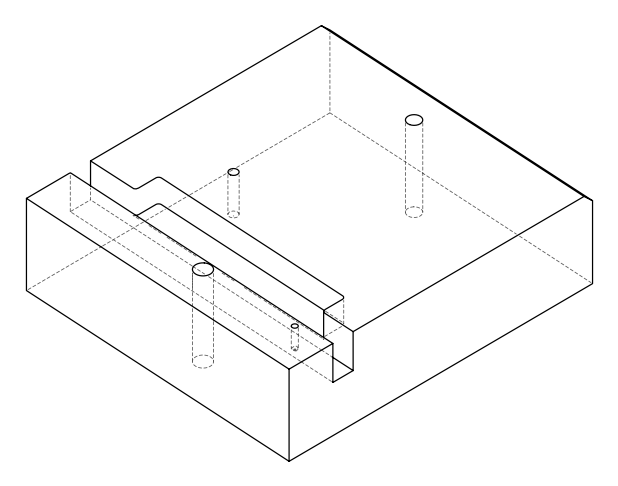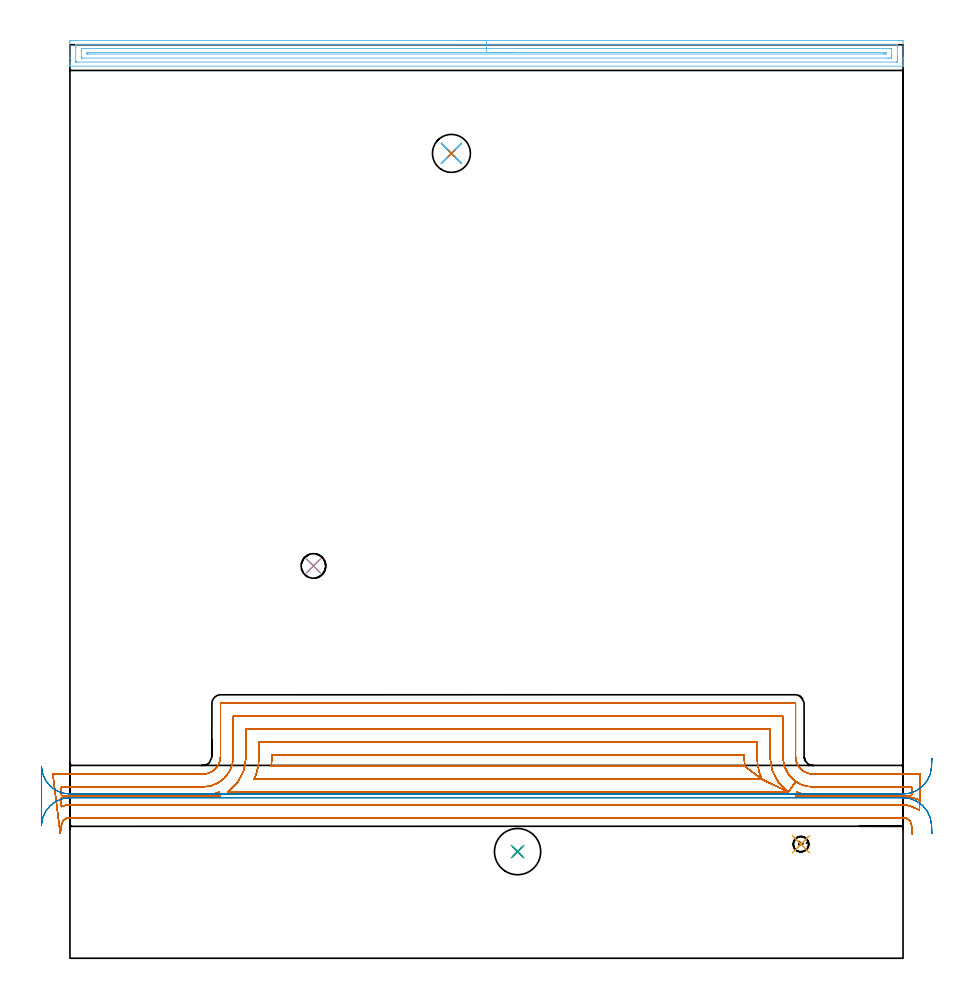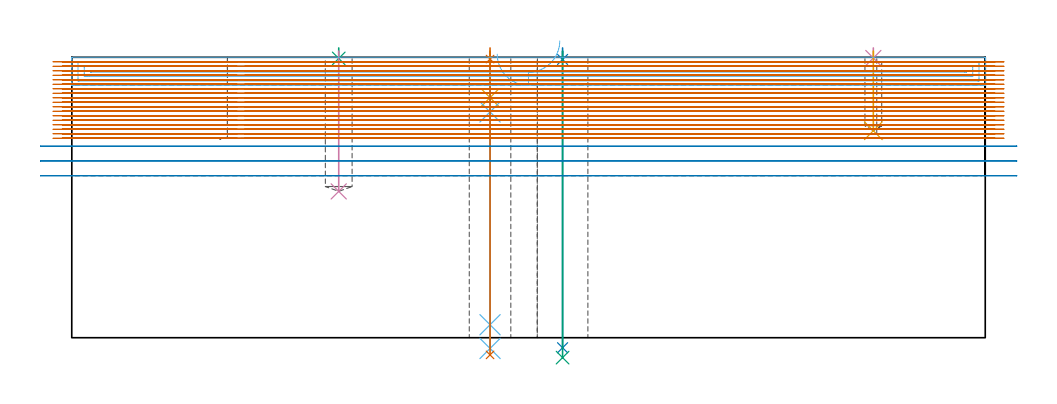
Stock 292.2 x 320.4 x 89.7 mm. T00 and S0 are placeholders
(PLAN: 14 operations, 10 tool changes, 115.8 min)
(1 SPOT_DRILL | STEP1HOLE | NXT0321_9005460120000 | 0.03 min | 2 mm3)
(2 SPOT_DRILL_1 | STEP1HOLE_1 | NXT0321_9005460120000 | 0.03 min | 3 mm3)
(3 SPOT_DRILL_2 | STEP1POCKET | NXT0321_9005460120000 | 0.03 min | 1 mm3)
(4 SPOT_DRILL_3 | STEP1POCKET_1 | NXT0321_9005460120000 | 0.03 min | 0 mm3)
(5 DRILL_BLIND_HOLE_INTO_CENTER | STEP1HOLE | NXT0301_057 | 0.06 min | 684 mm3)
(6 GUN_DRILL_THROUGH_HOLE | STEP1HOLE | UGT0307_005 | 0.45 min | 4193 mm3)
(7 DRILL_TO_ENLARGE_THROUGH_HOLE | STEP1HOLE | UGT0301_267 | 0.39 min | 7561 mm3)
(8 DRILL_THROUGH_HOLE_INTO_CENTER | STEP1HOLE_1 | NXT0301_065 | 0.38 min | 6199 mm3)
(9 DRILL_TO_ENLARGE_THROUGH_HOLE_1 | STEP1HOLE_1 | UGT0301_286 | 0.39 min | 12260 mm3)
(10 DRILL_BLIND_HOLE_INTO_CENTER_1 | STEP1POCKET | NXT0301_057 | 0.18 min | 2421 mm3)
(11 DRILL_BLIND_HOLE_INTO_CENTER_2 | STEP1POCKET_1 | UGT0301_178 | 0.1 min | 510 mm3)
(12 AREA_MILL | FG_CHAMFER_SURFACE | UGT0205_001 | 9.52 min | 11835 mm3)
(13 MILL_OPEN_POCKET | POCKET_OPEN | NXT0201_008 | Follow Part, ap 1.5, ae 75% | 100.16 min | 294638 mm3)
(14 MILL_RECTANGULAR_SLOT | SLOT_RECTANGULAR | UGT0201_094 | Follow Part, ap 5, ae 75% | 4.08 min | 74772 mm3)
(TOOL NXT0321_9005460120000 | NC Spot Drill, 142deg, 12mm, Carbide, Uncoated | D12 PA142 FL30 Z2)
(TOOL NXT0301_057 | Carbide Drill 8.6mm [860.1-0860-026A1-MM 2214] | D8.6 PA140 FL47 Z2)
(TOOL UGT0307_005 | Gun Drill 8.3 mm | D8.3 PA130 FL24 Z1)
(TOOL UGT0301_267 | Twist Drill 13.3 mm | D13.3 PA118 FL108 Z2)
(TOOL NXT0301_065 | Carbide Drill 9.4mm [860.1-0940-075A1-MM 2214] | D9.4 PA140 FL98 Z2)
(TOOL UGT0301_286 | Twist Drill 16.2 mm | D16.2 PA118 FL125 Z2)
(TOOL UGT0301_178 | Twist Drill 5.4 mm | D5.4 PA118 FL55 Z2)
(TOOL UGT0205_001 | Chamfer Mill 20 x 3 x 45 deg. | D20 FL50 Z2)
(TOOL NXT0201_008 | ENDMILL 6mm [2P460-0600-NA 1630] | D6 FL26 Z6)
(TOOL UGT0201_094 | End mill 20 mm | D20 FL38 Z4)
(OP 1 SPOT_DRILL)
G17 G21 G94 G90
T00 M6
G54
G17 G0 G90 X133.8 Y282.3 S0 M3
G43 Z99.7 H0
G94 G81 G98 Z89.128 F250. R92.7
G80
M5
M2
(OP 2 SPOT_DRILL_1)
G17 G21 G94 G90
T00 M6
G54
G17 G0 G90 X157. Y37.4 S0 M3
G43 Z99.7 H0
G94 G81 G98 Z89.003 F250. R92.7
G80
M5
M2
(OP 3 SPOT_DRILL_2)
G17 G21 G94 G90
T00 M6
G54
G17 G0 G90 X85.4 Y137.6 S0 M3
G43 Z99.7 H0
G94 G81 G98 Z89.33 F250. R92.7
G80
M5
M2
(OP 4 SPOT_DRILL_3)
G17 G21 G94 G90
T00 M6
G54
G17 G0 G90 X256.4 Y40. S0 M3
G43 Z99.7 H0
G94 G81 G98 Z89.468 F250. R92.7
G80
M5
M2
(OP 5 DRILL_BLIND_HOLE_INTO_CENTER)
G17 G21 G94 G90
T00 M6
G54
G17 G0 G90 X133.8 Y282.3 S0 M3
G43 Z99.7 H1
G94 G81 G98 Z76.8 F250. R91.7
G80
M5
M2
(OP 6 GUN_DRILL_THROUGH_HOLE)
G17 G21 G94 G90
T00 M6
G54
G17 G0 G90 X133.8 Y282.3 M8
G43 Z99.7 H0
Z86.789
S716 M3
G94 G1 Z72.225 F125. M26
G4 X.084
Z4.15 F250.
G4 X.084
Z-3.435 F125.
G4 X.084
M5
M9
G0 Z86.789
Z99.7
M2
(OP 7 DRILL_TO_ENLARGE_THROUGH_HOLE)
G17 G21 G94 G90
T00 M6
G54
G17 G0 G90 X133.8 Y282.3 S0 M3
G43 Z99.7 H0
G94 G73 G98 Z-5.496 F250. Q11.899 R91.7
G80
M5
M2
(OP 8 DRILL_THROUGH_HOLE_INTO_CENTER)
G17 G21 G94 G90
T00 M6
G54
G17 G0 G90 X157. Y37.4 S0 M3
G43 Z99.7 H1
G94 G73 G98 Z-3.211 F250. Q9.291 R91.7
G80
M5
M2
(OP 9 DRILL_TO_ENLARGE_THROUGH_HOLE_1)
G17 G21 G94 G90
T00 M6
G54
G17 G0 G90 X157. Y37.4 S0 M3
G43 Z99.7 H0
G94 G73 G98 Z-6.367 F250. Q16.011 R91.7
G80
M5
M2
(OP 10 DRILL_BLIND_HOLE_INTO_CENTER_1)
G17 G21 G94 G90
T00 M6
G54
G17 G0 G90 X85.4 Y137.6 S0 M3
G43 Z99.7 H1
G94 G81 G98 Z46.8 F250. R91.7
G80
M5
M2
(OP 11 DRILL_BLIND_HOLE_INTO_CENTER_2)
G17 G21 G94 G90
T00 M6
G54
G17 G0 G90 X256.4 Y40. S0 M3
G43 Z99.7 H0
G94 G81 G98 Z66.2 F250. R91.7
G80
M5
M2
(OP 12 AREA_MILL)
G17 G21 G94 G90
T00 M6
G54
G17 G0 G90 X136.1 Y321.9 S1061 M3
G43 Z99.7 H0
Z90.7
G94 G1 X136.138 Z89.828 F250.
X136.252 Z88.963
X136.441 Z88.112
X136.703 Z87.28
X137.037 Z86.474
X137.44 Z85.7
X137.908 Z84.964
X138.44 Z84.272
X139.029 Z83.629
X139.672 Z83.039
X140.364 Z82.508
X141.1 Z82.04
X141.874 Z81.637
X142.68 Z81.303
X143.512 Z81.041
X144.364 Z80.852
X145.228 Z80.738
X146.1 Z80.7
X291.075
X291.593 Y321.899 Z80.701
X292.104 Y321.894 Z80.703
X292.192 Y321.892 Z80.706
X292.2 Y321.387 Z81.211
Y316.071 Z86.523
Y315.505 Z87.092
Y315.185 Z87.411
Y314.619 Z87.977
Y314.299 Z88.296
Y313.66 Z88.939
Y313.271 Z89.329
Y312.925 Z89.665
X292.191 Y312.902 Z89.688
X292.039 Y312.9 Z89.7
X0.161
X0.01 Y312.903 Z89.688
X0.008 Y312.924 Z89.667
X0. Y313.271 Z89.329
Y313.66 Z88.939
Y314.299 Z88.296
Y315.505 Z87.092
Y316.071 Z86.523
Y321.103 Z81.494
X0.003 Y321.387 Z81.211
X0.008 Y321.892 Z80.706
X0.096 Y321.895 Z80.703
X0.607 Y321.9 Z80.7
X146.1
Y320.486 Z82.114
X289.807
X290.029 Y320.485 Z82.115
X290.132 Y320.482 Z82.118
X290.18 Y320.479 Z82.121
X290.191 Y320.473 Z82.127
X290.194 Y320.455 Z82.145
X290.198 Y320.354 Z82.246
X290.2 Y320.111 Z82.489
Y319.615 Z82.985
Y315.682 Z86.918
Y315.185 Z87.415
X290.198 Y314.798 Z87.802
X290.19 Y314.407 Z88.193
X290.182 Y314.321 Z88.279
X290.136 Y314.318 Z88.282
X290.027 Y314.316 Z88.284
X289.807 Y314.314 Z88.286
X2.378
X2.171 Y314.316 Z88.284
X2.068 Y314.318 Z88.282
X2.023 Y314.321 Z88.279
X2.01 Y314.346 Z88.254
X2.006 Y314.446 Z88.154
X2.001 Y314.688 Z87.912
X2. Y319.615 Z82.985
X2.002 Y320.003 Z82.597
X2.01 Y320.394 Z82.206
X2.018 Y320.479 Z82.121
X2.064 Y320.482 Z82.118
X2.173 Y320.484 Z82.116
X2.393 Y320.486 Z82.114
X146.1
Y319.072 Z83.528
X287.677 Y319.071 Z83.529
X288.022 Y319.07 Z83.53
X288.137 Y319.068 Z83.532
X288.176 Y319.065 Z83.535
X288.19 Y319.061 Z83.539
X288.193 Y319.023 Z83.577
X288.197 Y318.905 Z83.695
X288.199 Y318.729 Z83.871
X288.2 Y318.552 Z84.048
Y316.781 Z85.819
X288.198 Y316.071 Z86.529
X288.195 Y315.899 Z86.701
X288.185 Y315.735 Z86.865
X288.022 Y315.734 Z86.866
X287.474 Y315.73 Z86.87
X287.13 Y315.729 Z86.871
X286.582 Y315.728 Z86.872
X4.523 Y315.729 Z86.871
X4.178 Y315.73 Z86.87
X4.063 Y315.732 Z86.868
X4.024 Y315.735 Z86.865
X4.01 Y315.739 Z86.861
X4.007 Y315.778 Z86.822
X4.003 Y315.895 Z86.705
X4.001 Y316.071 Z86.529
X4. Y316.248 Z86.352
Y318.019 Z84.581
X4.002 Y318.729 Z83.871
X4.004 Y318.901 Z83.699
X4.015 Y319.065 Z83.535
X4.178 Y319.067 Z83.533
X4.726 Y319.071 Z83.529
X5.07
X5.618 Y319.072 Z83.528
X146.1
Y317.657 Z84.943
X285.532
X286.05 Y317.654 Z84.946
X286.136 Y317.651 Z84.949
X286.19 Y317.647 Z84.953
X286.192 Y317.603 Z84.997
X286.194 Y317.4 Z85.2
X286.192 Y317.197 Z85.403
X286.19 Y317.153 Z85.447
X286.136 Y317.149 Z85.451
X286.047 Y317.146 Z85.454
X285.531 Y317.143 Z85.457
X285.344
X6.668
X6.15 Y317.147 Z85.453
X6.064 Y317.149 Z85.451
X6.01 Y317.153 Z85.447
X6.008 Y317.197 Z85.403
X6.006 Y317.4 Z85.2
X6.008 Y317.603 Z84.997
X6.01 Y317.647 Z84.953
X6.064 Y317.651 Z84.949
X6.152 Y317.655 Z84.945
X6.337 Y317.657 Z84.943
X146.1
X146.972 Z84.981
X147.836 Z85.095
X148.688 Z85.283
X149.52 Z85.546
X150.326 Z85.88
X151.1 Z86.282
X151.836 Z86.751
X152.528 Z87.282
X153.171 Z87.872
X153.76 Z88.515
X154.292 Z89.207
X154.76 Z89.943
X155.163 Z90.716
X155.497 Z91.522
X155.759 Z92.354
X155.948 Z93.206
X156.062 Z94.071
X156.1 Z94.943
G0 Z99.7
M5
M2
(OP 13 MILL_OPEN_POCKET)
G17 G21 G94 G90
T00 M6
G54
G17 G0 G90 X298.075 Y55.505 S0 M3
G43 Z99.7 H1
Z88.261
G94 G1 X295.2 Y56.362 F250.
G3 X292.2 Y56.8 R10.5 F500.
G1 X254.581
G3 X254.983 Y58.314 R3.
X260.6 Y57.1 R13.6
G1 X295.2
Y60.1
X260.6
G2 X254.551 Y61.995 R10.6
G1 X251.983 Y58.3
X242.663 Y62.8
X236.741 Y67.3
G2 X236.5 Y70.7 R24.1
G1 Y71.4
X70.8
Y70.7
G2 X70.559 Y67.3 R24.1
G1 X236.741
X242.663 Y62.8
G2 X241. Y70.7 R19.6
G1 Y75.9
X66.3
Y70.7
G2 X64.637 Y62.8 R19.6
G1 X242.663
X251.983 Y58.3
G2 X245.5 Y70.7 R15.1
G1 Y80.4
X61.8
Y70.7
G2 X55.317 Y58.3 R15.1
G1 X251.983
X254.551 Y61.995
G2 X250. Y70.7 R10.6
G1 Y84.9
X57.3
Y70.7
G2 X46.7 Y60.1 R10.6
G1 X-3.
Y57.1
X46.7
G3 X52.317 Y58.314 R13.6
X52.719 Y56.8 R3.
G1 X0.
G3 X-3. Y56.362 R10.5
G1 Y53.174
G2 X0. Y53.8 R7.5
G1 X292.2
G2 X295.2 Y53.174 R7.5
G1 X297.95 Y51.974 F250.
X298.2 Y64.6
X295.2
X260.6 F500.
G2 X254.5 Y70.7 R6.1
G1 Y89.3
X254.495 Y89.355
X254.455 Y89.395
X254.4 Y89.4
X52.9
X52.845 Y89.395
X52.805 Y89.355
X52.8 Y89.3
Y70.7
G2 X46.7 Y64.6 R6.1
G1 X-3.
X-6. F250.
X-3.393 Y43.753
X-2.97 Y46.723
G2 X0. Y49.3 R3. F500.
G1 X292.2
G2 X295.19 Y46.545 R3.
G1 X295.435 Y43.555 F250.
G0 X298.075 Y55.505 Z86.822
G1 X295.2 Y56.362
G3 X292.2 Y56.8 R10.5 F500.
G1 X254.581
G3 X254.983 Y58.314 R3.
X260.6 Y57.1 R13.6
G1 X295.2
Y60.1
X260.6
G2 X254.551 Y61.995 R10.6
G1 X251.983 Y58.3
X242.663 Y62.8
X236.741 Y67.3
G2 X236.5 Y70.7 R24.1
G1 Y71.4
X70.8
Y70.7
G2 X70.559 Y67.3 R24.1
G1 X236.741
X242.663 Y62.8
G2 X241. Y70.7 R19.6
G1 Y75.9
X66.3
Y70.7
G2 X64.637 Y62.8 R19.6
G1 X242.663
X251.983 Y58.3
G2 X245.5 Y70.7 R15.1
G1 Y80.4
X61.8
Y70.7
G2 X55.317 Y58.3 R15.1
G1 X251.983
X254.551 Y61.995
G2 X250. Y70.7 R10.6
G1 Y84.9
X57.3
Y70.7
G2 X46.7 Y60.1 R10.6
G1 X-3.
Y57.1
X46.7
G3 X52.317 Y58.314 R13.6
X52.719 Y56.8 R3.
G1 X0.
G3 X-3. Y56.362 R10.5
G1 Y53.174
G2 X0. Y53.8 R7.5
G1 X292.2
G2 X295.2 Y53.174 R7.5
G1 X297.95 Y51.974 F250.
X298.2 Y64.6
X295.2
X260.6 F500.
G2 X254.5 Y70.7 R6.1
G1 Y89.3
X254.495 Y89.355
X254.455 Y89.395
X254.4 Y89.4
X52.9
X52.845 Y89.395
X52.805 Y89.355
X52.8 Y89.3
Y70.7
G2 X46.7 Y64.6 R6.1
G1 X-3.
X-6. F250.
X-3.393 Y43.753
X-2.97 Y46.723
G2 X0. Y49.3 R3. F500.
G1 X292.2
G2 X295.19 Y46.545 R3.
G1 X295.435 Y43.555 F250.
G0 X298.075 Y55.505 Z85.383
G1 X295.2 Y56.362
G3 X292.2 Y56.8 R10.5 F500.
G1 X254.581
G3 X254.983 Y58.314 R3.
X260.6 Y57.1 R13.6
G1 X295.2
Y60.1
X260.6
G2 X254.551 Y61.995 R10.6
G1 X251.983 Y58.3
X242.663 Y62.8
X236.741 Y67.3
G2 X236.5 Y70.7 R24.1
G1 Y71.4
X70.8
Y70.7
G2 X70.559 Y67.3 R24.1
G1 X236.741
X242.663 Y62.8
G2 X241. Y70.7 R19.6
G1 Y75.9
X66.3
Y70.7
G2 X64.637 Y62.8 R19.6
G1 X242.663
X251.983 Y58.3
G2 X245.5 Y70.7 R15.1
G1 Y80.4
X61.8
Y70.7
G2 X55.317 Y58.3 R15.1
G1 X251.983
X254.551 Y61.995
G2 X250. Y70.7 R10.6
G1 Y84.9
X57.3
Y70.7
G2 X46.7 Y60.1 R10.6
G1 X-3.
Y57.1
X46.7
G3 X52.317 Y58.314 R13.6
X52.719 Y56.8 R3.
G1 X0.
G3 X-3. Y56.362 R10.5
G1 Y53.174
G2 X0. Y53.8 R7.5
G1 X292.2
G2 X295.2 Y53.174 R7.5
G1 X297.95 Y51.974 F250.
X298.2 Y64.6
X295.2
X260.6 F500.
G2 X254.5 Y70.7 R6.1
G1 Y89.3
X254.495 Y89.355
X254.455 Y89.395
X254.4 Y89.4
X52.9
X52.845 Y89.395
X52.805 Y89.355
X52.8 Y89.3
Y70.7
G2 X46.7 Y64.6 R6.1
G1 X-3.
X-6. F250.
X-3.393 Y43.753
X-2.97 Y46.723
G2 X0. Y49.3 R3. F500.
G1 X292.2
G2 X295.19 Y46.545 R3.
G1 X295.435 Y43.555 F250.
G0 X298.075 Y55.505 Z83.944
G1 X295.2 Y56.362
G3 X292.2 Y56.8 R10.5 F500.
G1 X254.581
G3 X254.983 Y58.314 R3.
X260.6 Y57.1 R13.6
G1 X295.2
Y60.1
X260.6
G2 X254.551 Y61.995 R10.6
G1 X251.983 Y58.3
X242.663 Y62.8
X236.741 Y67.3
G2 X236.5 Y70.7 R24.1
G1 Y71.4
X70.8
Y70.7
G2 X70.559 Y67.3 R24.1
G1 X236.741
X242.663 Y62.8
G2 X241. Y70.7 R19.6
G1 Y75.9
X66.3
Y70.7
G2 X64.637 Y62.8 R19.6
G1 X242.663
X251.983 Y58.3
G2 X245.5 Y70.7 R15.1
G1 Y80.4
X61.8
Y70.7
G2 X55.317 Y58.3 R15.1
G1 X251.983
X254.551 Y61.995
G2 X250. Y70.7 R10.6
G1 Y84.9
X57.3
Y70.7
G2 X46.7 Y60.1 R10.6
G1 X-3.
Y57.1
X46.7
G3 X52.317 Y58.314 R13.6
X52.719 Y56.8 R3.
G1 X0.
G3 X-3. Y56.362 R10.5
G1 Y53.174
G2 X0. Y53.8 R7.5
G1 X292.2
G2 X295.2 Y53.174 R7.5
G1 X297.95 Y51.974 F250.
X298.2 Y64.6
X295.2
X260.6 F500.
G2 X254.5 Y70.7 R6.1
G1 Y89.3
X254.495 Y89.355
X254.455 Y89.395
X254.4 Y89.4
X52.9
X52.845 Y89.395
X52.805 Y89.355
X52.8 Y89.3
Y70.7
G2 X46.7 Y64.6 R6.1
G1 X-3.
X-6. F250.
X-3.393 Y43.753
X-2.97 Y46.723
G2 X0. Y49.3 R3. F500.
G1 X292.2
G2 X295.19 Y46.545 R3.
G1 X295.435 Y43.555 F250.
G0 X298.075 Y55.505 Z82.505
G1 X295.2 Y56.362
G3 X292.2 Y56.8 R10.5 F500.
G1 X254.581
G3 X254.983 Y58.314 R3.
X260.6 Y57.1 R13.6
G1 X295.2
Y60.1
X260.6
G2 X254.551 Y61.995 R10.6
G1 X251.983 Y58.3
X242.663 Y62.8
X236.741 Y67.3
G2 X236.5 Y70.7 R24.1
G1 Y71.4
X70.8
Y70.7
G2 X70.559 Y67.3 R24.1
G1 X236.741
X242.663 Y62.8
G2 X241. Y70.7 R19.6
G1 Y75.9
X66.3
Y70.7
G2 X64.637 Y62.8 R19.6
G1 X242.663
X251.983 Y58.3
G2 X245.5 Y70.7 R15.1
G1 Y80.4
X61.8
Y70.7
G2 X55.317 Y58.3 R15.1
G1 X251.983
X254.551 Y61.995
G2 X250. Y70.7 R10.6
G1 Y84.9
X57.3
Y70.7
G2 X46.7 Y60.1 R10.6
G1 X-3.
Y57.1
X46.7
G3 X52.317 Y58.314 R13.6
X52.719 Y56.8 R3.
G1 X0.
G3 X-3. Y56.362 R10.5
G1 Y53.174
G2 X0. Y53.8 R7.5
G1 X292.2
G2 X295.2 Y53.174 R7.5
G1 X297.95 Y51.974 F250.
X298.2 Y64.6
X295.2
X260.6 F500.
G2 X254.5 Y70.7 R6.1
G1 Y89.3
X254.495 Y89.355
X254.455 Y89.395
X254.4 Y89.4
X52.9
X52.845 Y89.395
X52.805 Y89.355
X52.8 Y89.3
Y70.7
G2 X46.7 Y64.6 R6.1
G1 X-3.
X-6. F250.
X-3.393 Y43.753
X-2.97 Y46.723
G2 X0. Y49.3 R3. F500.
G1 X292.2
G2 X295.19 Y46.545 R3.
G1 X295.435 Y43.555 F250.
G0 X298.075 Y55.505 Z81.067
G1 X295.2 Y56.362
G3 X292.2 Y56.8 R10.5 F500.
G1 X254.581
G3 X254.983 Y58.314 R3.
X260.6 Y57.1 R13.6
G1 X295.2
Y60.1
X260.6
G2 X254.551 Y61.995 R10.6
G1 X251.983 Y58.3
X242.663 Y62.8
X236.741 Y67.3
G2 X236.5 Y70.7 R24.1
G1 Y71.4
X70.8
Y70.7
G2 X70.559 Y67.3 R24.1
G1 X236.741
X242.663 Y62.8
G2 X241. Y70.7 R19.6
G1 Y75.9
X66.3
Y70.7
G2 X64.637 Y62.8 R19.6
G1 X242.663
X251.983 Y58.3
G2 X245.5 Y70.7 R15.1
G1 Y80.4
X61.8
Y70.7
G2 X55.317 Y58.3 R15.1
G1 X251.983
X254.551 Y61.995
G2 X250. Y70.7 R10.6
G1 Y84.9
X57.3
Y70.7
G2 X46.7 Y60.1 R10.6
G1 X-3.
Y57.1
X46.7
G3 X52.317 Y58.314 R13.6
X52.719 Y56.8 R3.
G1 X0.
G3 X-3. Y56.362 R10.5
G1 Y53.174
G2 X0. Y53.8 R7.5
G1 X292.2
G2 X295.2 Y53.174 R7.5
G1 X297.95 Y51.974 F250.
X298.2 Y64.6
X295.2
X260.6 F500.
G2 X254.5 Y70.7 R6.1
G1 Y89.3
X254.495 Y89.355
X254.455 Y89.395
X254.4 Y89.4
X52.9
X52.845 Y89.395
X52.805 Y89.355
X52.8 Y89.3
Y70.7
G2 X46.7 Y64.6 R6.1
G1 X-3.
X-6. F250.
X-3.393 Y43.753
X-2.97 Y46.723
G2 X0. Y49.3 R3. F500.
G1 X292.2
G2 X295.19 Y46.545 R3.
G1 X295.435 Y43.555 F250.
G0 X298.075 Y55.505 Z79.628
G1 X295.2 Y56.362
G3 X292.2 Y56.8 R10.5 F500.
G1 X254.581
G3 X254.983 Y58.314 R3.
X260.6 Y57.1 R13.6
G1 X295.2
Y60.1
X260.6
G2 X254.551 Y61.995 R10.6
G1 X251.983 Y58.3
X242.663 Y62.8
X236.741 Y67.3
G2 X236.5 Y70.698 R24.1
G1 Y71.4
X70.8
Y70.7
G2 X70.559 Y67.3 R24.1
G1 X236.741
X242.663 Y62.8
G2 X241. Y70.698 R19.6
G1 Y75.9
X66.3
Y70.7
G2 X64.637 Y62.8 R19.6
G1 X242.663
X251.983 Y58.3
G2 X245.5 Y70.699 R15.1
G1 Y80.4
X61.8
Y70.7
G2 X55.317 Y58.3 R15.1
G1 X251.983
X254.551 Y61.995
G2 X250. Y70.7 R10.6
G1 Y84.9
X57.3
Y70.7
G2 X46.7 Y60.1 R10.6
G1 X-3.
Y57.1
X46.7
G3 X52.317 Y58.314 R13.6
X52.719 Y56.8 R3.
G1 X0.
G3 X-3. Y56.362 R10.5
G1 Y53.174
G2 X0. Y53.8 R7.5
G1 X292.2
G2 X295.2 Y53.174 R7.5
G1 X297.95 Y51.974 F250.
X298.2 Y64.6
X295.2
X260.6 F500.
G2 X254.5 Y70.7 R6.1
G1 Y89.3
X254.495 Y89.355
X254.455 Y89.395
X254.4 Y89.4
X52.9
X52.845 Y89.395
X52.805 Y89.355
X52.8 Y89.3
Y70.7
G2 X46.7 Y64.6 R6.1
G1 X-3.
X-6. F250.
X-3.393 Y43.753
X-2.97 Y46.723
G2 X0. Y49.3 R3. F500.
G1 X292.2
G2 X295.19 Y46.545 R3.
G1 X295.435 Y43.555 F250.
G0 X298.075 Y55.505 Z78.189
G1 X295.2 Y56.362
G3 X292.2 Y56.8 R10.5 F500.
G1 X254.581
G3 X254.983 Y58.314 R3.
X260.6 Y57.1 R13.6
G1 X295.2
Y60.1
X260.6
G2 X254.551 Y61.995 R10.6
G1 X251.983 Y58.3
X242.663 Y62.8
X236.741 Y67.3
G2 X236.5 Y70.698 R24.1
G1 Y71.4
X70.8
Y70.7
G2 X70.559 Y67.3 R24.1
G1 X236.741
X242.663 Y62.8
G2 X241. Y70.698 R19.6
G1 Y75.9
X66.3
Y70.7
G2 X64.637 Y62.8 R19.6
G1 X242.663
X251.983 Y58.3
G2 X245.5 Y70.699 R15.1
G1 Y80.4
X61.8
Y70.7
G2 X55.317 Y58.3 R15.1
G1 X251.983
X254.551 Y61.995
G2 X250. Y70.7 R10.6
G1 Y84.9
X57.3
Y70.7
G2 X46.7 Y60.1 R10.6
G1 X-3.
Y57.1
X46.7
G3 X52.317 Y58.314 R13.6
X52.719 Y56.8 R3.
G1 X0.
G3 X-3. Y56.362 R10.5
G1 Y53.174
G2 X0. Y53.8 R7.5
G1 X292.2
G2 X295.2 Y53.174 R7.5
G1 X297.95 Y51.974 F250.
X298.2 Y64.6
X295.2
X260.6 F500.
G2 X254.5 Y70.7 R6.1
G1 Y89.3
X254.495 Y89.355
X254.455 Y89.395
X254.4 Y89.4
X52.9
X52.845 Y89.395
X52.805 Y89.355
X52.8 Y89.3
Y70.7
G2 X46.7 Y64.6 R6.1
G1 X-3.
X-6. F250.
X-3.393 Y43.753
X-2.97 Y46.723
G2 X0. Y49.3 R3. F500.
G1 X292.2
G2 X295.19 Y46.545 R3.
G1 X295.435 Y43.555 F250.
G0 X298.075 Y55.505 Z76.75
G1 X295.2 Y56.362
G3 X292.2 Y56.8 R10.5 F500.
G1 X254.581
G3 X254.983 Y58.314 R3.
X260.6 Y57.1 R13.6
G1 X295.2
Y60.1
X260.6
G2 X254.551 Y61.995 R10.6
G1 X251.983 Y58.3
X242.663 Y62.8
X236.741 Y67.3
G2 X236.5 Y70.698 R24.1
G1 Y71.4
X70.8
Y70.7
G2 X70.559 Y67.3 R24.1
G1 X236.741
X242.663 Y62.8
G2 X241. Y70.698 R19.6
G1 Y75.9
X66.3
Y70.7
G2 X64.637 Y62.8 R19.6
G1 X242.663
X251.983 Y58.3
G2 X245.5 Y70.699 R15.1
G1 Y80.4
X61.8
Y70.7
G2 X55.317 Y58.3 R15.1
G1 X251.983
X254.551 Y61.995
G2 X250. Y70.7 R10.6
G1 Y84.9
X57.3
Y70.7
G2 X46.7 Y60.1 R10.6
G1 X-3.
Y57.1
X46.7
G3 X52.317 Y58.314 R13.6
X52.719 Y56.8 R3.
G1 X0.
G3 X-3. Y56.362 R10.5
G1 Y53.174
G2 X0. Y53.8 R7.5
G1 X292.2
G2 X295.2 Y53.174 R7.5
G1 X297.95 Y51.974 F250.
X298.2 Y64.6
X295.2
X260.6 F500.
G2 X254.5 Y70.7 R6.1
G1 Y89.3
X254.495 Y89.355
X254.455 Y89.395
X254.4 Y89.4
X52.9
X52.845 Y89.395
X52.805 Y89.355
X52.8 Y89.3
Y70.7
G2 X46.7 Y64.6 R6.1
G1 X-3.
X-6. F250.
X-3.393 Y43.753
X-2.97 Y46.723
G2 X0. Y49.3 R3. F500.
G1 X292.2
G2 X295.19 Y46.545 R3.
G1 X295.435 Y43.555 F250.
G0 X298.075 Y55.505 Z75.311
G1 X295.2 Y56.362
G3 X292.2 Y56.8 R10.5 F500.
G1 X254.581
G3 X254.983 Y58.314 R3.
X260.6 Y57.1 R13.6
G1 X295.2
Y60.1
X260.6
G2 X254.551 Y61.995 R10.6
G1 X251.983 Y58.3
X242.663 Y62.8
X236.741 Y67.3
G2 X236.5 Y70.698 R24.1
G1 Y71.4
X70.8
Y70.7
G2 X70.559 Y67.3 R24.1
G1 X236.741
X242.663 Y62.8
G2 X241. Y70.698 R19.6
G1 Y75.9
X66.3
Y70.7
G2 X64.637 Y62.8 R19.6
G1 X242.663
X251.983 Y58.3
G2 X245.5 Y70.699 R15.1
G1 Y80.4
X61.8
Y70.7
G2 X55.317 Y58.3 R15.1
G1 X251.983
X254.551 Y61.995
G2 X250. Y70.7 R10.6
G1 Y84.9
X57.3
Y70.7
G2 X46.7 Y60.1 R10.6
G1 X-3.
Y57.1
X46.7
G3 X52.317 Y58.314 R13.6
X52.719 Y56.8 R3.
G1 X0.
G3 X-3. Y56.362 R10.5
G1 Y53.174
G2 X0. Y53.8 R7.5
G1 X292.2
G2 X295.2 Y53.174 R7.5
G1 X297.95 Y51.974 F250.
X298.2 Y64.6
X295.2
X260.6 F500.
G2 X254.5 Y70.7 R6.1
G1 Y89.3
X254.495 Y89.355
X254.455 Y89.395
X254.4 Y89.4
X52.9
X52.845 Y89.395
X52.805 Y89.355
X52.8 Y89.3
Y70.7
G2 X46.7 Y64.6 R6.1
G1 X-3.
X-6. F250.
X-3.393 Y43.753
X-2.97 Y46.723
G2 X0. Y49.3 R3. F500.
G1 X292.2
G2 X295.19 Y46.545 R3.
G1 X295.435 Y43.555 F250.
G0 X298.075 Y55.505 Z73.872
G1 X295.2 Y56.362
G3 X292.2 Y56.8 R10.5 F500.
G1 X254.581
G3 X254.983 Y58.314 R3.
X260.6 Y57.1 R13.6
G1 X295.2
Y60.1
X260.6
G2 X254.551 Y61.995 R10.6
G1 X251.983 Y58.3
X242.663 Y62.8
X236.741 Y67.3
G2 X236.5 Y70.698 R24.1
G1 Y71.4
X70.8
Y70.7
G2 X70.559 Y67.3 R24.1
G1 X236.741
X242.663 Y62.8
G2 X241. Y70.698 R19.6
G1 Y75.9
X66.3
Y70.7
G2 X64.637 Y62.8 R19.6
G1 X242.663
X251.983 Y58.3
G2 X245.5 Y70.699 R15.1
G1 Y80.4
X61.8
Y70.7
G2 X55.317 Y58.3 R15.1
G1 X251.983
X254.551 Y61.995
G2 X250. Y70.7 R10.6
G1 Y84.9
X57.3
Y70.7
G2 X46.7 Y60.1 R10.6
G1 X-3.
Y57.1
X46.7
G3 X52.317 Y58.314 R13.6
X52.719 Y56.8 R3.
G1 X0.
G3 X-3. Y56.362 R10.5
G1 Y53.174
G2 X0. Y53.8 R7.5
G1 X292.2
G2 X295.2 Y53.174 R7.5
G1 X297.95 Y51.974 F250.
X298.2 Y64.6
X295.2
X260.6 F500.
G2 X254.5 Y70.7 R6.1
G1 Y89.3
X254.495 Y89.355
X254.455 Y89.395
X254.4 Y89.4
X52.9
X52.845 Y89.395
X52.805 Y89.355
X52.8 Y89.3
Y70.7
G2 X46.7 Y64.6 R6.1
G1 X-3.
X-6. F250.
X-3.393 Y43.753
X-2.97 Y46.723
G2 X0. Y49.3 R3. F500.
G1 X292.2
G2 X295.19 Y46.545 R3.
G1 X295.435 Y43.555 F250.
G0 X298.075 Y55.505 Z72.433
G1 X295.2 Y56.362
G3 X292.2 Y56.8 R10.5 F500.
G1 X254.581
G3 X254.983 Y58.314 R3.
X260.6 Y57.1 R13.6
G1 X295.2
Y60.1
X260.6
G2 X254.551 Y61.995 R10.6
G1 X251.983 Y58.3
X242.663 Y62.8
X236.741 Y67.3
G2 X236.5 Y70.698 R24.1
G1 Y71.4
X70.8
Y70.7
G2 X70.559 Y67.3 R24.1
G1 X236.741
X242.663 Y62.8
G2 X241. Y70.698 R19.6
G1 Y75.9
X66.3
Y70.7
G2 X64.637 Y62.8 R19.6
G1 X242.663
X251.983 Y58.3
G2 X245.5 Y70.699 R15.1
G1 Y80.4
X61.8
Y70.7
G2 X55.317 Y58.3 R15.1
G1 X251.983
X254.551 Y61.995
G2 X250. Y70.7 R10.6
G1 Y84.9
X57.3
Y70.7
G2 X46.7 Y60.1 R10.6
G1 X-3.
Y57.1
X46.7
G3 X52.317 Y58.314 R13.6
X52.719 Y56.8 R3.
G1 X0.
G3 X-3. Y56.362 R10.5
G1 Y53.174
G2 X0. Y53.8 R7.5
G1 X292.2
G2 X295.2 Y53.174 R7.5
G1 X297.95 Y51.974 F250.
X298.2 Y64.6
X295.2
X260.6 F500.
G2 X254.5 Y70.7 R6.1
G1 Y89.3
X254.495 Y89.355
X254.455 Y89.395
X254.4 Y89.4
X52.9
X52.845 Y89.395
X52.805 Y89.355
X52.8 Y89.3
Y70.7
G2 X46.7 Y64.6 R6.1
G1 X-3.
X-6. F250.
X-3.393 Y43.753
X-2.97 Y46.723
G2 X0. Y49.3 R3. F500.
G1 X292.2
G2 X295.19 Y46.545 R3.
G1 X295.435 Y43.555 F250.
G0 X298.075 Y55.505 Z70.994
G1 X295.2 Y56.362
G3 X292.2 Y56.8 R10.5 F500.
G1 X254.581
G3 X254.983 Y58.314 R3.
X260.6 Y57.1 R13.6
G1 X295.2
Y60.1
X260.6
G2 X254.551 Y61.995 R10.6
G1 X251.983 Y58.3
X242.663 Y62.8
X236.741 Y67.3
G2 X236.5 Y70.698 R24.1
G1 Y71.4
X70.8
Y70.7
G2 X70.559 Y67.3 R24.1
G1 X236.741
X242.663 Y62.8
G2 X241. Y70.698 R19.6
G1 Y75.9
X66.3
Y70.7
G2 X64.637 Y62.8 R19.6
G1 X242.663
X251.983 Y58.3
G2 X245.5 Y70.699 R15.1
G1 Y80.4
X61.8
Y70.7
G2 X55.317 Y58.3 R15.1
G1 X251.983
X254.551 Y61.995
G2 X250. Y70.7 R10.6
G1 Y84.9
X57.3
Y70.7
G2 X46.7 Y60.1 R10.6
G1 X-3.
Y57.1
X46.7
G3 X52.317 Y58.314 R13.6
X52.719 Y56.8 R3.
G1 X0.
G3 X-3. Y56.362 R10.5
G1 Y53.174
G2 X0. Y53.8 R7.5
G1 X292.2
G2 X295.2 Y53.174 R7.5
G1 X297.95 Y51.974 F250.
X298.2 Y64.6
X295.2
X260.6 F500.
G2 X254.5 Y70.7 R6.1
G1 Y89.3
X254.495 Y89.355
X254.455 Y89.395
X254.4 Y89.4
X52.9
X52.845 Y89.395
X52.805 Y89.355
X52.8 Y89.3
Y70.7
G2 X46.7 Y64.6 R6.1
G1 X-3.
X-6. F250.
X-3.393 Y43.753
X-2.97 Y46.723
G2 X0. Y49.3 R3. F500.
G1 X292.2
G2 X295.19 Y46.545 R3.
G1 X295.435 Y43.555 F250.
G0 X298.075 Y55.505 Z69.556
G1 X295.2 Y56.362
G3 X292.2 Y56.8 R10.5 F500.
G1 X254.581
G3 X254.983 Y58.314 R3.
X260.6 Y57.1 R13.6
G1 X295.2
Y60.1
X260.6
G2 X254.551 Y61.995 R10.6
G1 X251.983 Y58.3
X242.663 Y62.8
X236.741 Y67.3
G2 X236.5 Y70.698 R24.1
G1 Y71.4
X70.8
Y70.7
G2 X70.559 Y67.3 R24.1
G1 X236.741
X242.663 Y62.8
G2 X241. Y70.698 R19.6
G1 Y75.9
X66.3
Y70.7
G2 X64.637 Y62.8 R19.6
G1 X242.663
X251.983 Y58.3
G2 X245.5 Y70.699 R15.1
G1 Y80.4
X61.8
Y70.7
G2 X55.317 Y58.3 R15.1
G1 X251.983
X254.551 Y61.995
G2 X250. Y70.7 R10.6
G1 Y84.9
X57.3
Y70.7
G2 X46.7 Y60.1 R10.6
G1 X-3.
Y57.1
X46.7
G3 X52.317 Y58.314 R13.6
X52.719 Y56.8 R3.
G1 X0.
G3 X-3. Y56.362 R10.5
G1 Y53.174
G2 X0. Y53.8 R7.5
G1 X292.2
G2 X295.2 Y53.174 R7.5
G1 X297.95 Y51.974 F250.
X298.2 Y64.6
X295.2
X260.6 F500.
G2 X254.5 Y70.7 R6.1
G1 Y89.3
X254.495 Y89.355
X254.455 Y89.395
X254.4 Y89.4
X52.9
X52.845 Y89.395
X52.805 Y89.355
X52.8 Y89.3
Y70.7
G2 X46.7 Y64.6 R6.1
G1 X-3.
X-6. F250.
X-3.393 Y43.753
X-2.97 Y46.723
G2 X0. Y49.3 R3. F500.
G1 X292.2
G2 X295.19 Y46.545 R3.
G1 X295.435 Y43.555 F250.
G0 X298.075 Y55.505 Z68.117
G1 X295.2 Y56.362
G3 X292.2 Y56.8 R10.5 F500.
G1 X254.581
G3 X254.983 Y58.314 R3.
X260.6 Y57.1 R13.6
G1 X295.2
Y60.1
X260.6
G2 X254.551 Y61.995 R10.6
G1 X251.983 Y58.3
X242.663 Y62.8
X236.741 Y67.3
G2 X236.5 Y70.698 R24.1
G1 Y71.4
X70.8
Y70.7
G2 X70.559 Y67.3 R24.1
G1 X236.741
X242.663 Y62.8
G2 X241. Y70.698 R19.6
G1 Y75.9
X66.3
Y70.7
G2 X64.637 Y62.8 R19.6
G1 X242.663
X251.983 Y58.3
G2 X245.5 Y70.699 R15.1
G1 Y80.4
X61.8
Y70.7
G2 X55.317 Y58.3 R15.1
G1 X251.983
X254.551 Y61.995
G2 X250. Y70.7 R10.6
G1 Y84.9
X57.3
Y70.7
G2 X46.7 Y60.1 R10.6
G1 X-3.
Y57.1
X46.7
G3 X52.317 Y58.314 R13.6
X52.719 Y56.8 R3.
G1 X0.
G3 X-3. Y56.362 R10.5
G1 Y53.174
G2 X0. Y53.8 R7.5
G1 X292.2
G2 X295.2 Y53.174 R7.5
G1 X297.95 Y51.974 F250.
X298.2 Y64.6
X295.2
X260.6 F500.
G2 X254.5 Y70.7 R6.1
G1 Y89.3
X254.495 Y89.355
X254.455 Y89.395
X254.4 Y89.4
X52.9
X52.845 Y89.395
X52.805 Y89.355
X52.8 Y89.3
Y70.7
G2 X46.7 Y64.6 R6.1
G1 X-3.
X-6. F250.
X-3.393 Y43.753
X-2.97 Y46.723
G2 X0. Y49.3 R3. F500.
G1 X292.2
G2 X295.19 Y46.545 R3.
G1 X295.435 Y43.555 F250.
G0 X298.075 Y55.505 Z66.678
G1 X295.2 Y56.362
G3 X292.2 Y56.8 R10.5 F500.
G1 X254.581
G3 X254.983 Y58.314 R3.
X260.6 Y57.1 R13.6
G1 X295.2
Y60.1
X260.6
G2 X254.551 Y61.995 R10.6
G1 X251.983 Y58.3
X242.663 Y62.8
X236.741 Y67.3
G2 X236.5 Y70.698 R24.1
G1 Y71.4
X70.8
Y70.7
G2 X70.559 Y67.3 R24.1
G1 X236.741
X242.663 Y62.8
G2 X241. Y70.698 R19.6
G1 Y75.9
X66.3
Y70.7
G2 X64.637 Y62.8 R19.6
G1 X242.663
X251.983 Y58.3
G2 X245.5 Y70.699 R15.1
G1 Y80.4
X61.8
Y70.7
G2 X55.317 Y58.3 R15.1
G1 X251.983
X254.551 Y61.995
G2 X250. Y70.7 R10.6
G1 Y84.9
X57.3
Y70.7
G2 X46.7 Y60.1 R10.6
G1 X-3.
Y57.1
X46.7
G3 X52.317 Y58.314 R13.6
X52.719 Y56.8 R3.
G1 X0.
G3 X-3. Y56.362 R10.5
G1 Y53.174
G2 X0. Y53.8 R7.5
G1 X292.2
G2 X295.2 Y53.174 R7.5
G1 X297.95 Y51.974 F250.
X298.2 Y64.6
X295.2
X260.6 F500.
G2 X254.5 Y70.7 R6.1
G1 Y89.3
X254.495 Y89.355
X254.455 Y89.395
X254.4 Y89.4
X52.9
X52.845 Y89.395
X52.805 Y89.355
X52.8 Y89.3
Y70.7
G2 X46.7 Y64.6 R6.1
G1 X-3.
X-6. F250.
X-3.393 Y43.753
X-2.97 Y46.723
G2 X0. Y49.3 R3. F500.
G1 X292.2
G2 X295.19 Y46.545 R3.
G1 X295.435 Y43.555 F250.
G0 X298.075 Y55.505 Z65.239
G1 X295.2 Y56.362
G3 X292.2 Y56.8 R10.5 F500.
G1 X254.581
G3 X254.983 Y58.314 R3.
X260.6 Y57.1 R13.6
G1 X295.2
Y60.1
X260.6
G2 X254.551 Y61.995 R10.6
G1 X251.983 Y58.3
X242.663 Y62.8
X236.741 Y67.3
G2 X236.5 Y70.698 R24.1
G1 Y71.4
X70.8
Y70.7
G2 X70.559 Y67.3 R24.1
G1 X236.741
X242.663 Y62.8
G2 X241. Y70.698 R19.6
G1 Y75.9
X66.3
Y70.7
G2 X64.637 Y62.8 R19.6
G1 X242.663
X251.983 Y58.3
G2 X245.5 Y70.699 R15.1
G1 Y80.4
X61.8
Y70.7
G2 X55.317 Y58.3 R15.1
G1 X251.983
X254.551 Y61.995
G2 X250. Y70.7 R10.6
G1 Y84.9
X57.3
Y70.7
G2 X46.7 Y60.1 R10.6
G1 X-3.
Y57.1
X46.7
G3 X52.317 Y58.314 R13.6
X52.719 Y56.8 R3.
G1 X0.
G3 X-3. Y56.362 R10.5
G1 Y53.174
G2 X0. Y53.8 R7.5
G1 X292.2
G2 X295.2 Y53.174 R7.5
G1 X297.95 Y51.974 F250.
X298.2 Y64.6
X295.2
X260.6 F500.
G2 X254.5 Y70.7 R6.1
G1 Y89.3
X254.495 Y89.355
X254.455 Y89.395
X254.4 Y89.4
X52.9
X52.845 Y89.395
X52.805 Y89.355
X52.8 Y89.3
Y70.7
G2 X46.7 Y64.6 R6.1
G1 X-3.
X-6. F250.
X-3.393 Y43.753
X-2.97 Y46.723
G2 X0. Y49.3 R3. F500.
G1 X292.2
G2 X295.19 Y46.545 R3.
G1 X295.435 Y43.555 F250.
G0 X298.075 Y55.505 Z63.8
G1 X295.2 Y56.362
G3 X292.2 Y56.8 R10.5 F500.
G1 X254.581
G3 X254.983 Y58.314 R3.
X260.6 Y57.1 R13.6
G1 X295.2
Y60.1
X260.6
G2 X254.551 Y61.995 R10.6
G1 X251.983 Y58.3
X242.663 Y62.8
X236.741 Y67.3
G2 X236.5 Y70.698 R24.1
G1 Y71.4
X70.8
Y70.7
G2 X70.559 Y67.3 R24.1
G1 X236.741
X242.663 Y62.8
G2 X241. Y70.698 R19.6
G1 Y75.9
X66.3
Y70.7
G2 X64.637 Y62.8 R19.6
G1 X242.663
X251.983 Y58.3
G2 X245.5 Y70.699 R15.1
G1 Y80.4
X61.8
Y70.7
G2 X55.317 Y58.3 R15.1
G1 X251.983
X254.551 Y61.995
G2 X250. Y70.7 R10.6
G1 Y84.9
X57.3
Y70.7
G2 X46.7 Y60.1 R10.6
G1 X-3.
Y57.1
X46.7
G3 X52.317 Y58.314 R13.6
X52.719 Y56.8 R3.
G1 X0.
G3 X-3. Y56.362 R10.5
G1 Y53.174
G2 X0. Y53.8 R7.5
G1 X292.2
G2 X295.2 Y53.174 R7.5
G1 X297.95 Y51.974 F250.
X298.2 Y64.6
X295.2
X260.6 F500.
G2 X254.5 Y70.7 R6.1
G1 Y89.3
X254.495 Y89.355
X254.455 Y89.395
X254.4 Y89.4
X52.9
X52.845 Y89.395
X52.805 Y89.355
X52.8 Y89.3
Y70.7
G2 X46.7 Y64.6 R6.1
G1 X-3.
X-6. F250.
X-3.393 Y43.753
X-2.97 Y46.723
G2 X0. Y49.3 R3. F500.
G1 X292.2
G2 X295.19 Y46.545 R3.
G1 X295.435 Y43.555 F250.
G0 Z99.7
M5
M2
(OP 14 MILL_RECTANGULAR_SLOT)
G17 G21 G94 G90
T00 M6
G54
G17 G0 G90 X302.324 Y70.15 S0 M3
G43 Z99.7 H0
Z61.275
G94 G1 X302.19 Y67.153 F250.
G2 X292.2 Y57.6 R10. F500.
G1 X0.
G2 X-9.99 Y67.153 R10.
G1 X-10.
Y46.747
X-9.99
G2 X0. Y56.3 R10.
G1 X292.2
G2 X302.19 Y46.747 R10.
G1 X302.324 Y43.75 F250.
G0 Y70.15 Z56.537
G1 X302.19 Y67.153
G2 X292.2 Y57.6 R10. F500.
G1 X0.
G2 X-9.99 Y67.153 R10.
G1 X-10.
Y46.747
X-9.99
G2 X0. Y56.3 R10.
G1 X292.2
G2 X302.19 Y46.747 R10.
G1 X302.324 Y43.75 F250.
G0 Y70.15 Z51.8
G1 X302.19 Y67.153
G2 X292.2 Y57.6 R10. F500.
G1 X0.
G2 X-9.99 Y67.153 R10.
G1 X-10.
Y46.747
X-9.99
G2 X0. Y56.3 R10.
G1 X292.2
G2 X302.19 Y46.747 R10.
G1 X302.324 Y43.75 F250.
G0 Z99.7
M5
M2
